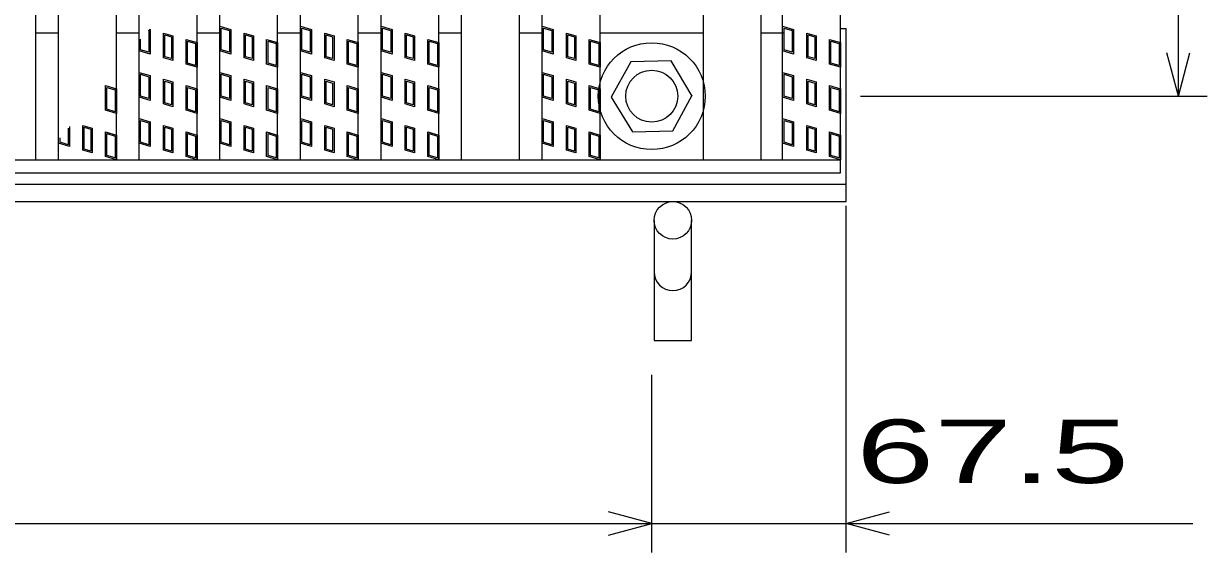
# Model space of a CAD drawing. Units: millimetres, scale not verified. Extents: x -1820 to 1731, y -1282 to 1054.
# Drawn here: x -634.7 to -225, y -228 to -44.9 of the extents above; entities that cross this region are included whole.
import ezdxf
from ezdxf.enums import TextEntityAlignment as Align

# ---------------------------------------------------------------- set-up
doc = ezdxf.new("R2010")
doc.units = ezdxf.units.MM
doc.header["$LTSCALE"] = 10
for name, color, linetype, lineweight in [('16', 3, 'Continuous', 25), ('17', 3, 'Continuous', 25), ('19', 6, 'Continuous', 25), ('22', 2, 'Continuous', 25)]:
    doc.layers.add(name, color=color, linetype=linetype, lineweight=lineweight)
doc.styles.add('ベクトル', font='')
doc.styles.get('ベクトル').set_extended_font_data('ベクトル')

msp = doc.modelspace()

# ---------------------------------------------------------------- linework, layer by layer
at = {"layer": '16'}
for p, q in [((-630.5, -92), (-630.5, 399)), ((-622.6, -92), (-622.6, 399)), ((-602.6, -92), (-602.6, 399)), ((-594.7, -92), (-594.7, 399)), ((-574.7, -92), (-574.7, 399)), ((-566.8, -92), (-566.8, 399)), ((-546.8, -92), (-546.8, 399)), ((-538.9, -92), (-538.9, 399)), ((-518.9, -92), (-518.9, 399)), ((-511, -92), (-511, 399)), ((-491, -92), (-491, 399)), ((-483.1, -92), (-483.1, 399)), ((-463.1, -92), (-463.1, 399)), ((-455.2, -92), (-455.2, 399)), ((-435.2, -92), (-435.2, 399)), ((-399.4, -92), (-399.4, 399)), ((-379.4, -92), (-379.4, 399)), ((-372, -92), (-372, 399)), ((-352, -92), (-352, 399)), ((-630.5, -48), (-622.6, -48)), ((-602.6, -48), (-594.7, -48)), ((-574.7, -48), (-566.8, -48)), ((-546.8, -48), (-538.9, -48)), ((-518.9, -48), (-511, -48)), ((-491, -48), (-483.1, -48)), ((-463.1, -48), (-455.2, -48)), ((-435.2, -48), (-399.4, -48)), ((-379.4, -48), (-371.5, -48)), ((-424.59, -58.05), (-431.3, -70.34)), ((-410.6, -57.71), (-424.59, -58.05)), ((-403.3, -70), (-410.6, -57.71)), ((-431.3, -70.34), (-424, -82.29)), ((-410.01, -81.95), (-403.3, -69.66)), ((-424, -82.29), (-410.01, -81.95)), ((-1348, -92), (-352, -92)), ((-650.5, -92), (-630.5, -92)), ((-622.6, -92), (-602.6, -92)), ((-594.7, -92), (-574.7, -92)), ((-566.8, -92), (-546.8, -92)), ((-538.9, -92), (-518.9, -92)), ((-511, -92), (-491, -92)), ((-483.1, -92), (-463.1, -92)), ((-455.2, -92), (-435.2, -92)), ((-399.4, -92), (-379.4, -92)), ((-372, -92), (-352, -92)), ((-352, -96.5), (-352, -92)), ((-1348, -96.5), (-352, -96.5))]:
    msp.add_line(p, q, dxfattribs=at)
for radius in [18.5, 9]:
    msp.add_circle((-417.3, -70), radius, dxfattribs=at)
at = {"layer": '17'}
for p, q in [((-591.65, -47.16), (-591.37, -47.24)), ((-591.37, -47.24), (-591.37, -54.8)), ((-591.31, -46.77), (-590.9, -46.89)), ((-590.9, -46.89), (-590.9, -55.44)), ((-586.31, -48.12), (-583.08, -49.08)), ((-586.31, -56.67), (-586.31, -48.12)), ((-585.84, -48.75), (-583.56, -49.44)), ((-585.84, -56.31), (-585.84, -48.75)), ((-583.08, -49.08), (-583.08, -57.63)), ((-566.8, -45.75), (-563, -46.89)), ((-566.8, -54.3), (-566.8, -45.75)), ((-566.32, -46.39), (-563.47, -47.24)), ((-566.32, -53.95), (-566.32, -46.39)), ((-563.47, -47.24), (-563.47, -54.8)), ((-563, -46.89), (-563, -55.44)), ((-558.41, -48.12), (-555.18, -49.08)), ((-558.41, -56.67), (-558.41, -48.12)), ((-557.94, -48.75), (-555.66, -49.44)), ((-557.94, -56.31), (-557.94, -48.75)), ((-555.18, -49.08), (-555.18, -57.63)), ((-538.9, -45.75), (-535.1, -46.89)), ((-538.9, -54.3), (-538.9, -45.75)), ((-538.42, -46.39), (-535.57, -47.24)), ((-538.42, -53.95), (-538.42, -46.39)), ((-535.57, -47.24), (-535.57, -54.8)), ((-535.1, -46.89), (-535.1, -55.44)), ((-530.51, -48.12), (-527.28, -49.08)), ((-530.51, -56.67), (-530.51, -48.12)), ((-530.04, -48.75), (-527.76, -49.44)), ((-530.04, -56.31), (-530.04, -48.75)), ((-527.28, -49.08), (-527.28, -57.63)), ((-511, -45.75), (-507.2, -46.89)), ((-511, -54.3), (-511, -45.75)), ((-510.52, -46.39), (-507.67, -47.24)), ((-510.52, -53.95), (-510.52, -46.39)), ((-507.67, -47.24), (-507.67, -54.8)), ((-507.2, -46.89), (-507.2, -55.44)), ((-502.61, -48.12), (-499.38, -49.08)), ((-502.61, -56.67), (-502.61, -48.12)), ((-502.14, -48.75), (-499.86, -49.44)), ((-502.14, -56.31), (-502.14, -48.75)), ((-499.38, -49.08), (-499.38, -57.63)), ((-455.2, -45.75), (-451.4, -46.89)), ((-455.2, -54.3), (-455.2, -45.75)), ((-454.72, -46.39), (-451.87, -47.24)), ((-454.72, -53.95), (-454.72, -46.39)), ((-451.87, -47.24), (-451.87, -54.8)), ((-451.4, -46.89), (-451.4, -55.44)), ((-446.81, -48.12), (-443.58, -49.08)), ((-446.81, -56.67), (-446.81, -48.12)), ((-446.34, -48.75), (-444.06, -49.44)), ((-446.34, -56.31), (-446.34, -48.75)), ((-443.58, -49.08), (-443.58, -57.63)), ((-372, -45.75), (-368.2, -46.89)), ((-372, -54.3), (-372, -45.75)), ((-371.52, -46.39), (-368.67, -47.24)), ((-371.52, -53.95), (-371.52, -46.39)), ((-368.67, -47.24), (-368.67, -54.8)), ((-368.2, -46.89), (-368.2, -55.44)), ((-363.61, -48.12), (-360.38, -49.08)), ((-363.61, -56.67), (-363.61, -48.12)), ((-363.14, -48.75), (-360.86, -49.44)), ((-363.14, -56.31), (-363.14, -48.75)), ((-360.38, -49.08), (-360.38, -57.63)), ((-594.7, -54.3), (-594.7, -50.77)), ((-594.22, -53.95), (-594.22, -50.21)), ((-583.56, -49.44), (-583.56, -57)), ((-578.5, -50.31), (-574.7, -51.45)), ((-578.5, -58.86), (-578.5, -50.31)), ((-578.02, -50.95), (-575.17, -51.8)), ((-578.02, -58.51), (-578.02, -50.95)), ((-575.17, -51.8), (-575.17, -59.36)), ((-574.7, -51.45), (-574.7, -60)), ((-555.66, -49.44), (-555.66, -57)), ((-550.6, -58.86), (-550.6, -50.31)), ((-550.6, -50.31), (-546.8, -51.45)), ((-550.12, -58.51), (-550.12, -50.95)), ((-550.12, -50.95), (-547.27, -51.8)), ((-547.27, -51.8), (-547.27, -59.36)), ((-546.8, -51.45), (-546.8, -60)), ((-527.76, -49.44), (-527.76, -57)), ((-522.7, -58.86), (-522.7, -50.31)), ((-522.7, -50.31), (-518.9, -51.45)), ((-522.22, -58.51), (-522.22, -50.95)), ((-522.22, -50.95), (-519.37, -51.8)), ((-519.37, -51.8), (-519.37, -59.36)), ((-518.9, -51.45), (-518.9, -60)), ((-499.86, -49.44), (-499.86, -57)), ((-494.8, -50.31), (-491, -51.45)), ((-494.8, -58.86), (-494.8, -50.31)), ((-494.32, -50.95), (-491.47, -51.8)), ((-494.32, -58.51), (-494.32, -50.95)), ((-491.47, -51.8), (-491.47, -59.36)), ((-491, -51.45), (-491, -60)), ((-444.06, -49.44), (-444.06, -57)), ((-439, -50.31), (-435.2, -51.45)), ((-439, -58.86), (-439, -50.31)), ((-438.52, -50.95), (-435.67, -51.8)), ((-438.52, -58.51), (-438.52, -50.95)), ((-435.67, -51.8), (-435.67, -59.36)), ((-435.2, -51.45), (-435.2, -60)), ((-360.86, -49.44), (-360.86, -57)), ((-355.8, -50.31), (-352, -51.45)), ((-355.8, -58.86), (-355.8, -50.31)), ((-355.32, -50.95), (-352.47, -51.8)), ((-355.32, -58.51), (-355.32, -50.95)), ((-352.47, -51.8), (-352.47, -59.36)), ((-352, -51.45), (-352, -60)), ((-590.9, -55.44), (-594.7, -54.3)), ((-591.37, -54.8), (-594.22, -53.95)), ((-583.08, -57.63), (-586.31, -56.67)), ((-583.56, -57), (-585.84, -56.31)), ((-563, -55.44), (-566.8, -54.3)), ((-563.47, -54.8), (-566.32, -53.95)), ((-555.18, -57.63), (-558.41, -56.67)), ((-555.66, -57), (-557.94, -56.31)), ((-535.1, -55.44), (-538.9, -54.3)), ((-535.57, -54.8), (-538.42, -53.95)), ((-527.28, -57.63), (-530.51, -56.67)), ((-527.76, -57), (-530.04, -56.31)), ((-507.2, -55.44), (-511, -54.3)), ((-507.67, -54.8), (-510.52, -53.95)), ((-499.38, -57.63), (-502.61, -56.67)), ((-499.86, -57), (-502.14, -56.31)), ((-451.4, -55.44), (-455.2, -54.3)), ((-451.87, -54.8), (-454.72, -53.95)), ((-443.58, -57.63), (-446.81, -56.67)), ((-444.06, -57), (-446.34, -56.31)), ((-368.2, -55.44), (-372, -54.3)), ((-368.67, -54.8), (-371.52, -53.95)), ((-360.38, -57.63), (-363.61, -56.67)), ((-360.86, -57), (-363.14, -56.31)), ((-574.7, -60), (-578.5, -58.86)), ((-575.17, -59.36), (-578.02, -58.51)), ((-546.8, -60), (-550.6, -58.86)), ((-547.27, -59.36), (-550.12, -58.51)), ((-518.9, -60), (-522.7, -58.86)), ((-519.37, -59.36), (-522.22, -58.51)), ((-491, -60), (-494.8, -58.86)), ((-491.47, -59.36), (-494.32, -58.51)), ((-435.2, -60), (-439, -58.86)), ((-435.67, -59.36), (-438.52, -58.51)), ((-352, -60), (-355.8, -58.86)), ((-352.47, -59.36), (-355.32, -58.51)), ((-594.7, -61.75), (-590.9, -62.89)), ((-594.7, -70.3), (-594.7, -61.75)), ((-594.22, -62.39), (-591.37, -63.24)), ((-594.22, -69.95), (-594.22, -62.39)), ((-591.37, -63.24), (-591.37, -70.8)), ((-590.9, -62.89), (-590.9, -71.44)), ((-586.31, -64.12), (-583.08, -65.08)), ((-586.31, -72.67), (-586.31, -64.12)), ((-585.84, -64.75), (-583.56, -65.44)), ((-585.84, -72.31), (-585.84, -64.75)), ((-583.56, -65.44), (-583.56, -73)), ((-583.08, -65.08), (-583.08, -73.63)), ((-566.8, -61.75), (-563, -62.89)), ((-566.8, -70.3), (-566.8, -61.75)), ((-566.32, -62.39), (-563.47, -63.24)), ((-566.32, -69.95), (-566.32, -62.39)), ((-563.47, -63.24), (-563.47, -70.8)), ((-563, -62.89), (-563, -71.44)), ((-558.41, -64.12), (-555.18, -65.08)), ((-558.41, -72.67), (-558.41, -64.12)), ((-557.94, -64.75), (-555.66, -65.44)), ((-557.94, -72.31), (-557.94, -64.75)), ((-555.66, -65.44), (-555.66, -73)), ((-555.18, -65.08), (-555.18, -73.63)), ((-538.9, -61.75), (-535.1, -62.89)), ((-538.9, -70.3), (-538.9, -61.75)), ((-538.42, -62.39), (-535.57, -63.24)), ((-538.42, -69.95), (-538.42, -62.39)), ((-535.57, -63.24), (-535.57, -70.8)), ((-535.1, -62.89), (-535.1, -71.44)), ((-530.51, -64.12), (-527.28, -65.08)), ((-530.51, -72.67), (-530.51, -64.12)), ((-530.04, -64.75), (-527.76, -65.44)), ((-530.04, -72.31), (-530.04, -64.75)), ((-527.76, -65.44), (-527.76, -73)), ((-527.28, -65.08), (-527.28, -73.63)), ((-511, -61.75), (-507.2, -62.89)), ((-511, -70.3), (-511, -61.75)), ((-510.52, -62.39), (-507.67, -63.24)), ((-510.52, -69.95), (-510.52, -62.39)), ((-507.67, -63.24), (-507.67, -70.8)), ((-507.2, -62.89), (-507.2, -71.44)), ((-502.61, -64.12), (-499.38, -65.08)), ((-502.61, -72.67), (-502.61, -64.12)), ((-502.14, -64.75), (-499.86, -65.44)), ((-502.14, -72.31), (-502.14, -64.75)), ((-499.86, -65.44), (-499.86, -73)), ((-499.38, -65.08), (-499.38, -73.63)), ((-455.2, -61.75), (-451.4, -62.89)), ((-455.2, -70.3), (-455.2, -61.75)), ((-454.72, -62.39), (-451.87, -63.24)), ((-454.72, -69.95), (-454.72, -62.39)), ((-451.87, -63.24), (-451.87, -70.8)), ((-451.4, -62.89), (-451.4, -71.44)), ((-446.81, -64.12), (-443.58, -65.08)), ((-446.81, -72.67), (-446.81, -64.12)), ((-446.34, -64.75), (-444.06, -65.44)), ((-446.34, -72.31), (-446.34, -64.75)), ((-444.06, -65.44), (-444.06, -73)), ((-443.58, -65.08), (-443.58, -73.63)), ((-372, -61.75), (-368.2, -62.89)), ((-372, -70.3), (-372, -61.75)), ((-371.52, -62.39), (-368.67, -63.24)), ((-371.52, -69.95), (-371.52, -62.39)), ((-368.67, -63.24), (-368.67, -70.8)), ((-368.2, -62.89), (-368.2, -71.44)), ((-363.61, -64.12), (-360.38, -65.08)), ((-363.61, -72.67), (-363.61, -64.12)), ((-363.14, -64.75), (-360.86, -65.44)), ((-363.14, -72.31), (-363.14, -64.75)), ((-360.86, -65.44), (-360.86, -73)), ((-360.38, -65.08), (-360.38, -73.63)), ((-606.4, -66.31), (-602.6, -67.45)), ((-606.4, -74.86), (-606.4, -66.31)), ((-605.92, -66.95), (-603.07, -67.8)), ((-605.92, -74.51), (-605.92, -66.95)), ((-603.07, -67.8), (-603.07, -75.36)), ((-602.6, -67.45), (-602.6, -76)), ((-578.5, -66.31), (-574.7, -67.45)), ((-578.5, -74.86), (-578.5, -66.31)), ((-578.02, -66.95), (-575.17, -67.8)), ((-578.02, -74.51), (-578.02, -66.95)), ((-575.17, -67.8), (-575.17, -75.36)), ((-574.7, -67.45), (-574.7, -76)), ((-550.6, -74.86), (-550.6, -66.31)), ((-550.6, -66.31), (-546.8, -67.45)), ((-550.12, -74.51), (-550.12, -66.95)), ((-550.12, -66.95), (-547.27, -67.8)), ((-547.27, -67.8), (-547.27, -75.36)), ((-546.8, -67.45), (-546.8, -76)), ((-522.7, -74.86), (-522.7, -66.31)), ((-522.7, -66.31), (-518.9, -67.45)), ((-522.22, -74.51), (-522.22, -66.95)), ((-522.22, -66.95), (-519.37, -67.8)), ((-519.37, -67.8), (-519.37, -75.36)), ((-518.9, -67.45), (-518.9, -76)), ((-494.8, -66.31), (-491, -67.45)), ((-494.8, -74.86), (-494.8, -66.31)), ((-494.32, -66.95), (-491.47, -67.8)), ((-494.32, -74.51), (-494.32, -66.95)), ((-491.47, -67.8), (-491.47, -75.36)), ((-491, -67.45), (-491, -76)), ((-439, -66.31), (-435.2, -67.45)), ((-439, -74.86), (-439, -66.31)), ((-438.52, -66.95), (-435.67, -67.8)), ((-438.52, -74.51), (-438.52, -66.95)), ((-435.67, -67.8), (-435.67, -75.36)), ((-435.2, -67.45), (-435.2, -76)), ((-355.8, -66.31), (-352, -67.45)), ((-355.8, -74.86), (-355.8, -66.31)), ((-355.32, -66.95), (-352.47, -67.8)), ((-355.32, -74.51), (-355.32, -66.95)), ((-352.47, -67.8), (-352.47, -75.36)), ((-352, -67.45), (-352, -76)), ((-590.9, -71.44), (-594.7, -70.3)), ((-591.37, -70.8), (-594.22, -69.95)), ((-583.08, -73.63), (-586.31, -72.67)), ((-583.56, -73), (-585.84, -72.31)), ((-563, -71.44), (-566.8, -70.3)), ((-563.47, -70.8), (-566.32, -69.95)), ((-555.18, -73.63), (-558.41, -72.67)), ((-555.66, -73), (-557.94, -72.31)), ((-535.1, -71.44), (-538.9, -70.3)), ((-535.57, -70.8), (-538.42, -69.95)), ((-527.28, -73.63), (-530.51, -72.67)), ((-527.76, -73), (-530.04, -72.31)), ((-507.2, -71.44), (-511, -70.3)), ((-507.67, -70.8), (-510.52, -69.95)), ((-499.38, -73.63), (-502.61, -72.67)), ((-499.86, -73), (-502.14, -72.31)), ((-451.4, -71.44), (-455.2, -70.3)), ((-451.87, -70.8), (-454.72, -69.95)), ((-443.58, -73.63), (-446.81, -72.67)), ((-444.06, -73), (-446.34, -72.31)), ((-368.2, -71.44), (-372, -70.3)), ((-368.67, -70.8), (-371.52, -69.95)), ((-360.38, -73.63), (-363.61, -72.67)), ((-360.86, -73), (-363.14, -72.31)), ((-602.6, -76), (-606.4, -74.86)), ((-603.07, -75.36), (-605.92, -74.51)), ((-594.7, -77.75), (-590.9, -78.89)), ((-594.7, -86.3), (-594.7, -77.75)), ((-574.7, -76), (-578.5, -74.86)), ((-575.17, -75.36), (-578.02, -74.51)), ((-566.8, -77.75), (-563, -78.89)), ((-566.8, -86.3), (-566.8, -77.75)), ((-546.8, -76), (-550.6, -74.86)), ((-547.27, -75.36), (-550.12, -74.51)), ((-538.9, -77.75), (-535.1, -78.89)), ((-538.9, -86.3), (-538.9, -77.75)), ((-518.9, -76), (-522.7, -74.86)), ((-519.37, -75.36), (-522.22, -74.51)), ((-511, -77.75), (-507.2, -78.89)), ((-511, -86.3), (-511, -77.75)), ((-491, -76), (-494.8, -74.86)), ((-491.47, -75.36), (-494.32, -74.51)), ((-455.2, -77.75), (-451.4, -78.89)), ((-455.2, -86.3), (-455.2, -77.75)), ((-435.2, -76), (-439, -74.86)), ((-435.67, -75.36), (-438.52, -74.51)), ((-372, -77.75), (-368.2, -78.89)), ((-372, -86.3), (-372, -77.75)), ((-352, -76), (-355.8, -74.86)), ((-352.47, -75.36), (-355.32, -74.51)), ((-619.27, -81.02), (-619.27, -86.8)), ((-618.8, -80.45), (-618.8, -87.44)), ((-614.21, -80.12), (-610.98, -81.08)), ((-614.21, -88.67), (-614.21, -80.12)), ((-613.74, -80.75), (-611.46, -81.44)), ((-613.74, -88.31), (-613.74, -80.75)), ((-611.46, -81.44), (-611.46, -89)), ((-610.98, -81.08), (-610.98, -89.63)), ((-594.22, -78.39), (-591.37, -79.24)), ((-594.22, -85.95), (-594.22, -78.39)), ((-591.37, -79.24), (-591.37, -86.8)), ((-590.9, -78.89), (-590.9, -87.44)), ((-586.31, -80.12), (-583.08, -81.08)), ((-586.31, -88.67), (-586.31, -80.12)), ((-585.84, -80.75), (-583.56, -81.44)), ((-585.84, -88.31), (-585.84, -80.75)), ((-583.56, -81.44), (-583.56, -89)), ((-583.08, -81.08), (-583.08, -89.63)), ((-566.32, -78.39), (-563.47, -79.24)), ((-566.32, -85.95), (-566.32, -78.39)), ((-563.47, -79.24), (-563.47, -86.8)), ((-563, -78.89), (-563, -87.44)), ((-558.41, -80.12), (-555.18, -81.08)), ((-558.41, -88.67), (-558.41, -80.12)), ((-557.94, -80.75), (-555.66, -81.44)), ((-557.94, -88.31), (-557.94, -80.75)), ((-555.66, -81.44), (-555.66, -89)), ((-555.18, -81.08), (-555.18, -89.63)), ((-538.42, -78.39), (-535.57, -79.24)), ((-538.42, -85.95), (-538.42, -78.39)), ((-535.57, -79.24), (-535.57, -86.8)), ((-535.1, -78.89), (-535.1, -87.44)), ((-530.51, -80.12), (-527.28, -81.08)), ((-530.51, -88.67), (-530.51, -80.12)), ((-530.04, -80.75), (-527.76, -81.44)), ((-530.04, -88.31), (-530.04, -80.75)), ((-527.76, -81.44), (-527.76, -89)), ((-527.28, -81.08), (-527.28, -89.63)), ((-510.52, -78.39), (-507.67, -79.24)), ((-510.52, -85.95), (-510.52, -78.39)), ((-507.67, -79.24), (-507.67, -86.8)), ((-507.2, -78.89), (-507.2, -87.44)), ((-502.61, -80.12), (-499.38, -81.08)), ((-502.61, -88.67), (-502.61, -80.12)), ((-502.14, -80.75), (-499.86, -81.44)), ((-502.14, -88.31), (-502.14, -80.75)), ((-499.86, -81.44), (-499.86, -89)), ((-499.38, -81.08), (-499.38, -89.63)), ((-454.72, -78.39), (-451.87, -79.24)), ((-454.72, -85.95), (-454.72, -78.39)), ((-451.87, -79.24), (-451.87, -86.8)), ((-451.4, -78.89), (-451.4, -87.44)), ((-446.81, -80.12), (-443.58, -81.08)), ((-446.81, -88.67), (-446.81, -80.12)), ((-446.34, -80.75), (-444.06, -81.44)), ((-446.34, -88.31), (-446.34, -80.75)), ((-444.06, -81.44), (-444.06, -89)), ((-443.58, -81.08), (-443.58, -89.63)), ((-371.52, -78.39), (-368.67, -79.24)), ((-371.52, -85.95), (-371.52, -78.39)), ((-368.67, -79.24), (-368.67, -86.8)), ((-368.2, -78.89), (-368.2, -87.44)), ((-363.61, -80.12), (-360.38, -81.08)), ((-363.61, -88.67), (-363.61, -80.12)), ((-363.14, -80.75), (-360.86, -81.44)), ((-363.14, -88.31), (-363.14, -80.75)), ((-360.86, -81.44), (-360.86, -89)), ((-360.38, -81.08), (-360.38, -89.63)), ((-622.6, -86.3), (-622.6, -84.95)), ((-622.12, -85.95), (-622.12, -84.39)), ((-619.27, -86.8), (-622.12, -85.95)), ((-606.4, -82.31), (-602.6, -83.45)), ((-606.4, -90.86), (-606.4, -82.31)), ((-605.92, -82.95), (-603.07, -83.8)), ((-605.92, -90.51), (-605.92, -82.95)), ((-603.07, -83.8), (-603.07, -91.36)), ((-602.6, -83.45), (-602.6, -92)), ((-591.37, -86.8), (-594.22, -85.95)), ((-578.5, -82.31), (-574.7, -83.45)), ((-578.5, -90.86), (-578.5, -82.31)), ((-578.02, -82.95), (-575.17, -83.8)), ((-578.02, -90.51), (-578.02, -82.95)), ((-575.17, -83.8), (-575.17, -91.36)), ((-574.7, -83.45), (-574.7, -92)), ((-563.47, -86.8), (-566.32, -85.95)), ((-550.6, -90.86), (-550.6, -82.31)), ((-550.6, -82.31), (-546.8, -83.45)), ((-550.12, -90.51), (-550.12, -82.95)), ((-550.12, -82.95), (-547.27, -83.8)), ((-547.27, -83.8), (-547.27, -91.36)), ((-546.8, -83.45), (-546.8, -92)), ((-535.57, -86.8), (-538.42, -85.95)), ((-522.7, -90.86), (-522.7, -82.31)), ((-522.7, -82.31), (-518.9, -83.45)), ((-522.22, -90.51), (-522.22, -82.95)), ((-522.22, -82.95), (-519.37, -83.8)), ((-519.37, -83.8), (-519.37, -91.36)), ((-518.9, -83.45), (-518.9, -92)), ((-507.67, -86.8), (-510.52, -85.95)), ((-494.8, -82.31), (-491, -83.45)), ((-494.8, -90.86), (-494.8, -82.31)), ((-494.32, -82.95), (-491.47, -83.8)), ((-494.32, -90.51), (-494.32, -82.95)), ((-491.47, -83.8), (-491.47, -91.36)), ((-491, -83.45), (-491, -92)), ((-451.87, -86.8), (-454.72, -85.95)), ((-439, -82.31), (-435.2, -83.45)), ((-439, -90.86), (-439, -82.31)), ((-438.52, -82.95), (-435.67, -83.8)), ((-438.52, -90.51), (-438.52, -82.95)), ((-435.67, -83.8), (-435.67, -91.36)), ((-435.2, -83.45), (-435.2, -92)), ((-368.67, -86.8), (-371.52, -85.95)), ((-355.8, -82.31), (-352, -83.45)), ((-355.8, -90.86), (-355.8, -82.31)), ((-355.32, -82.95), (-352.47, -83.8)), ((-355.32, -90.51), (-355.32, -82.95)), ((-352.47, -83.8), (-352.47, -91.36)), ((-352, -83.45), (-352, -92)), ((-618.8, -87.44), (-622.6, -86.3)), ((-610.98, -89.63), (-614.21, -88.67)), ((-611.46, -89), (-613.74, -88.31)), ((-590.9, -87.44), (-594.7, -86.3)), ((-583.08, -89.63), (-586.31, -88.67)), ((-583.56, -89), (-585.84, -88.31)), ((-563, -87.44), (-566.8, -86.3)), ((-555.18, -89.63), (-558.41, -88.67)), ((-555.66, -89), (-557.94, -88.31)), ((-535.1, -87.44), (-538.9, -86.3)), ((-527.28, -89.63), (-530.51, -88.67)), ((-527.76, -89), (-530.04, -88.31)), ((-507.2, -87.44), (-511, -86.3)), ((-499.38, -89.63), (-502.61, -88.67)), ((-499.86, -89), (-502.14, -88.31)), ((-451.4, -87.44), (-455.2, -86.3)), ((-443.58, -89.63), (-446.81, -88.67)), ((-444.06, -89), (-446.34, -88.31)), ((-368.2, -87.44), (-372, -86.3)), ((-360.38, -89.63), (-363.61, -88.67)), ((-360.86, -89), (-363.14, -88.31)), ((-602.6, -92), (-606.4, -90.86)), ((-603.07, -91.36), (-605.92, -90.51)), ((-574.7, -92), (-578.5, -90.86)), ((-575.17, -91.36), (-578.02, -90.51)), ((-546.8, -92), (-550.6, -90.86)), ((-547.27, -91.36), (-550.12, -90.51)), ((-518.9, -92), (-522.7, -90.86)), ((-519.37, -91.36), (-522.22, -90.51)), ((-491, -92), (-494.8, -90.86)), ((-491.47, -91.36), (-494.32, -90.51)), ((-435.2, -92), (-439, -90.86)), ((-435.67, -91.36), (-438.52, -90.51)), ((-352, -92), (-355.8, -90.86)), ((-352.47, -91.36), (-355.32, -90.51))]:
    msp.add_line(p, q, dxfattribs=at)
at = {"layer": '19'}
for p, q in [((-352, -46.5), (-350, -46.5)), ((-350, -106.5), (-350, -46.5)), ((-1350, -100.5), (-350, -100.5)), ((-1350, -106.5), (-350, -106.5)), ((-416.5, -113), (-416.5, -154.62)), ((-403.5, -154.62), (-403.5, -113)), ((-416.5, -154.62), (-403.5, -154.62))]:
    msp.add_line(p, q, dxfattribs=at)
msp.add_circle((-410, -113), 6.5, dxfattribs=at)
msp.add_arc((-410, -130.84), 6.5, 180, 0, dxfattribs=at)
at = {"layer": '22', "color": 4}
for p, q in [((-235, -70), (-235, 377)), ((-235, -70), (-239, -55)), ((-235, -70), (-231, -55)), ((-345, -70), (-225, -70)), ((-350, -228), (-350, -108)), ((-417.3, -228), (-417.3, -166.5)), ((-417.3, -218), (-432.3, -214)), ((-350, -218), (-335, -214)), ((-1282.2, -218), (-417.3, -218)), ((-432.3, -222), (-417.3, -218)), ((-417.3, -218), (-350, -218)), ((-335, -222), (-350, -218)), ((-350, -218), (-230, -218))]:
    msp.add_line(p, q, dxfattribs=at)

# ---------------------------------------------------------------- texts
at = {"layer": '22', "style": 'ベクトル', "width": 1.65}
msp.add_text(' 67.5 ', height=21.99, dxfattribs=at).set_placement((-360, -193), align=Align.MIDDLE_LEFT)

doc.saveas('drawing.dxf')
